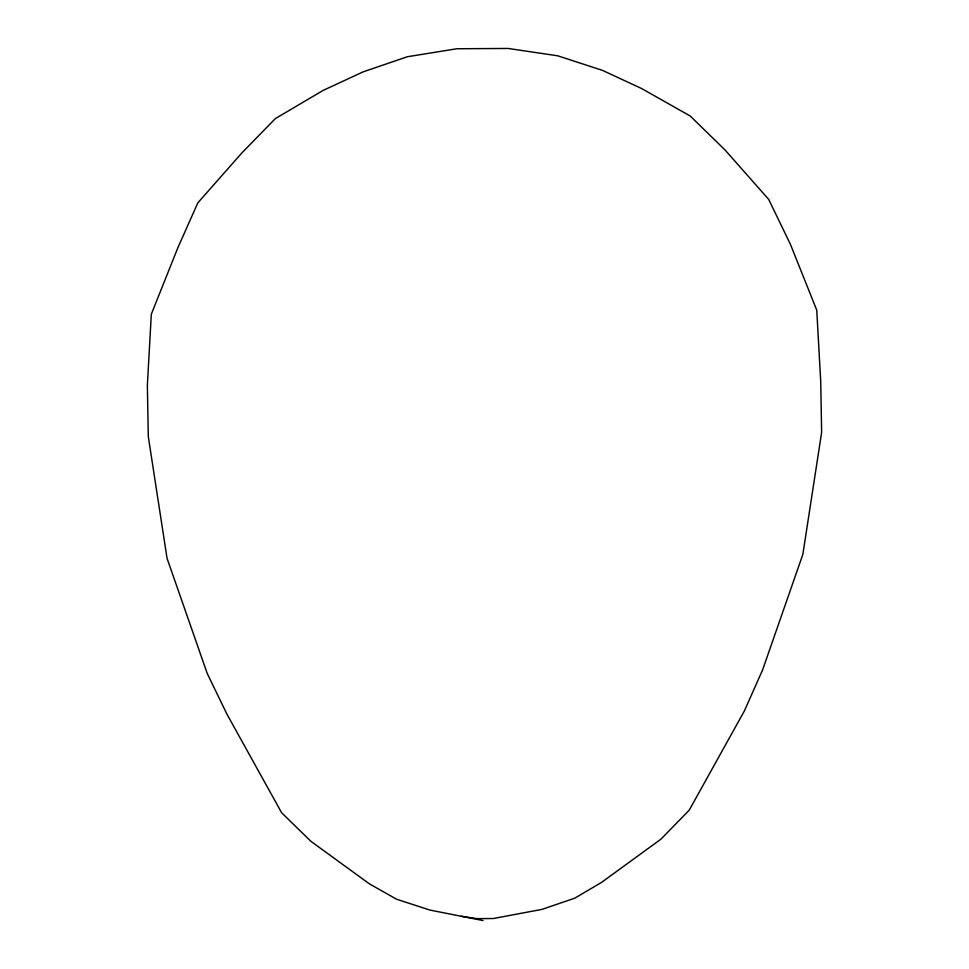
<?xml version="1.0" encoding="UTF-8"?>
<svg xmlns="http://www.w3.org/2000/svg" width="969" height="969" viewBox="0 0 969 969"><rect width="100%" height="100%" fill="white"/><g stroke="black" fill="none" stroke-linecap="round" stroke-linejoin="round"><path stroke-width="1.45" d="M461.28 916.299L477.027 918.636L493.282 918.527L541.937 909.394L574.811 898.166L601.531 882.408L660.943 839.166L689.201 810.193L744.374 710.955L762.542 670.063L802.841 554.438L821.639 432.38L820.707 381.205L816.758 310.153L790.377 244.224L768.671 199.372L725.006 149.941L690.243 116.026L641.466 88.458L602.391 70.337L557.72 55.802L508.059 48.45L456.799 48.765L407.416 56.735L363.29 71.803L323.125 90.42L275.366 118.581L241.875 152.908L197.809 202.884L177.763 247.991L151.309 314.247L147.361 385.335L148.293 436.522L167.056 558.338L207.233 673.479L226.916 714.129L281.604 812.7L310.916 841.322L369.371 883.837L396.66 899.256L429.945 910.085L483.059 920.55"/></g></svg>
